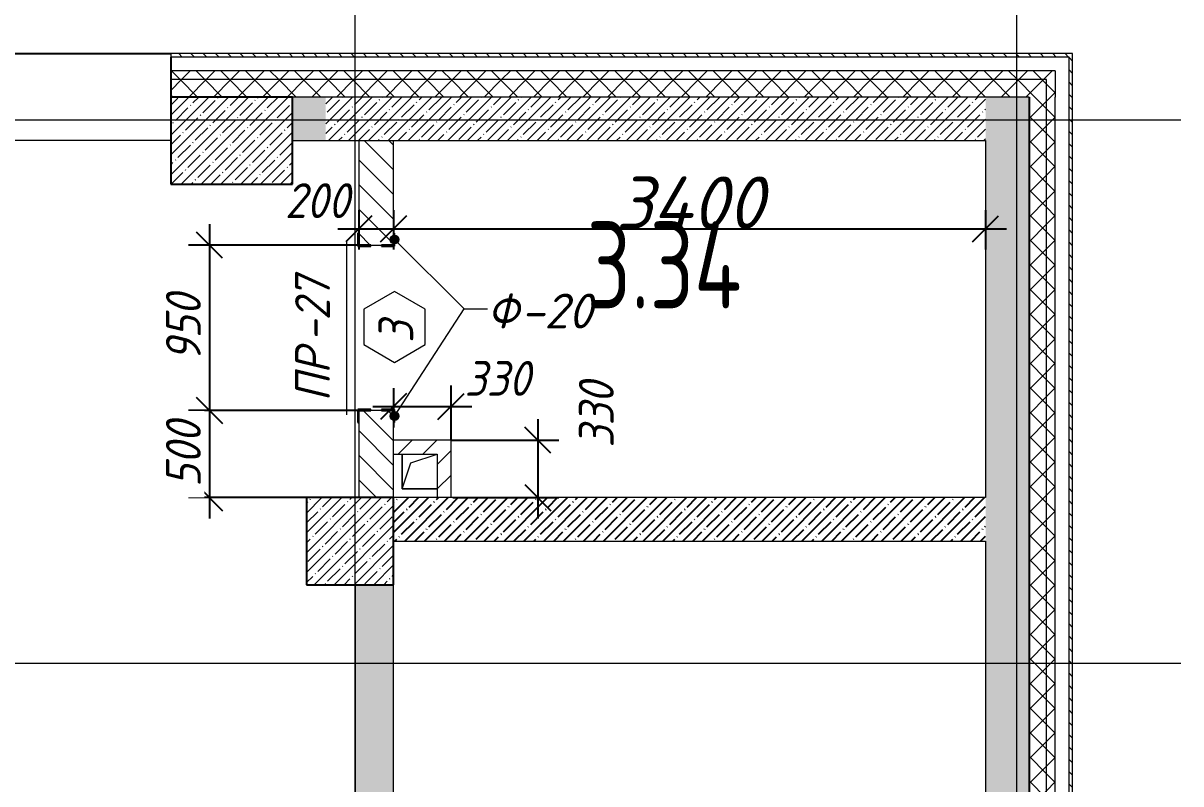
# Model space of a CAD drawing. Header units: millimetres. Extents: x 12986 to 523328, y -9759 to 30092.
# Drawn here: x 514733 to 521382, y 13587 to 17955 of the extents above; entities that cross this region are included whole.
import ezdxf

# ---------------------------------------------------------------- set-up
doc = ezdxf.new("R2010")
doc.units = ezdxf.units.MM
for name, color, linetype, lineweight in [('A-ANNO-DIMS', 7, 'Continuous', 9), ('A-AREA-IDEN', 7, 'Continuous', 9), ('A-DETL', 7, 'Continuous', 9), ('A-DOOR-IDEN', 7, 'Continuous', 9), ('A-FLOR', 7, 'Continuous', 9), ('A-GENM', 7, 'Continuous', 9), ('A-GENM-1', 7, 'Continuous', 25), ('A-GENM-IDEN', 7, 'Continuous', 9), ('A-WALL', 7, 'Continuous', 5), ('A-WALL-1', 7, 'Continuous', 25), ('A-WALL-FNSH-1', 7, 'Continuous', 9), ('A-WALL-FNSH-2', 7, 'Continuous', 5), ('A-WALL-PATT-1', 7, 'Continuous', 5), ('A-WALL-PATT-3', 250, 'Continuous', 5), ('I-WALL', 7, 'Continuous', 5), ('S-COLS', 7, 'Continuous', 9), ('S-COLS-1', 7, 'Continuous', 5), ('S-COLS-2', 7, 'Continuous', 25), ('Оси-1', 7, 'Continuous', 20)]:
    doc.layers.add(name, color=color, linetype=linetype, lineweight=lineweight)
for name, color, linetype, lineweight, true_color in [('A-WALL-3', 7, 'Continuous', 5, 0x000000), ('A-WALL-FNSH-3', 7, 'Continuous', 13, 0x008000), ('A-WALL-PATT-2', 7, 'Continuous', 5, 0xce0000)]:
    doc.layers.add(name, color=color, linetype=linetype, lineweight=lineweight, true_color=true_color)
doc.styles.add('ISOCPEUR_I_2', font='isocpeui.ttf', dxfattribs={"height": 300})
doc.styles.add('ISOCPEUR_I_3', font='isocpeui.ttf', dxfattribs={"width": 0.9, "height": 200})
doc.styles.add('ISOCPEUR_I_4', font='isocpeui.ttf', dxfattribs={"width": 0.9, "height": 300})
doc.styles.add('СПДС', font='ГОСТ тип А.ttf', dxfattribs={"width": 0.9})
doc.dimstyles.new('ISO-2_0_0_9К_СРЕДНИЙ_1', dxfattribs={"dimscale": 304.8, "dimtxt": 199.196235, "dimasz": 0.492126, "dimexe": 0.393701, "dimexo": 0, "dimgap": 0, "dimtad": 1, "dimdec": 0, "dimzin": 0, "dimdsep": 46, "dimtxsty": 'ISOCPEUR_I_3', "dimblk1": 'OBLIQUE', "dimblk2": 'OBLIQUE', "dimsah": 1, "dimcen": 0.09, "dimdle": 0.393701, "dimazin": 0, "dimtfac": 1, "dimtdec": 4, "dimtix": 1, "dimtmove": 2, "dimatfit": 3, "dimfxl": 1, "dimtvp": 1, "dimtolj": 1, "dimtzin": 0, "dimarcsym": 2})
doc.dimstyles.new('ISO-2_0_0_9К_СРЕДНИЙ_2', dxfattribs={"dimscale": 304.8, "dimtxt": 199.196235, "dimasz": 0.492126, "dimexe": 0.393701, "dimexo": 0, "dimgap": 0, "dimtad": 1, "dimdec": 0, "dimzin": 0, "dimdsep": 46, "dimtxsty": 'ISOCPEUR_I_2', "dimblk1": 'OBLIQUE', "dimblk2": 'OBLIQUE', "dimsah": 1, "dimcen": 0.09, "dimdle": 0.393701, "dimazin": 0, "dimtfac": 1, "dimtdec": 4, "dimtix": 1, "dimtmove": 0, "dimatfit": 3, "dimfxl": 1, "dimtvp": 1, "dimtolj": 1, "dimtzin": 0, "dimarcsym": 2})
doc.dimstyles.new('ISO-2_0_0_9К_СРЕДНИЙ_ФОН', dxfattribs={"dimscale": 304.8, "dimtxt": 199.196235, "dimasz": 0.492126, "dimexe": 0.393701, "dimexo": 0, "dimgap": 0.164042, "dimtad": 1, "dimdec": 0, "dimdsep": 46, "dimtxsty": 'ISOCPEUR_I_3', "dimblk1": 'OBLIQUE', "dimblk2": 'OBLIQUE', "dimsah": 1, "dimcen": 0.09, "dimdle": 0.393701, "dimazin": 0, "dimtfac": 1, "dimtdec": 4, "dimtix": 1, "dimtmove": 1, "dimatfit": 3, "dimfxl": 1, "dimtvp": 1, "dimtfill": 1, "dimtolj": 1, "dimtzin": 0, "dimarcsym": 2})
pattern_1 = [(45, (395430.81, -3869.25), (-57.024626, 57.024626), []), (45, (395487.83, -3869.25), (-57.024626, 57.024626), [100.806, -20.161, 3.353, -16.808])]
pattern_2 = [(135, (395430.81, -3869.254), (-35.35534, -35.35534), [])]
pattern_3 = [(45, (395430.81, -3869.25), (-70.71068, 70.71068), []), (135, (395430.81, -3869.25), (-70.71068, -70.71068), [])]
pattern_4 = [(45, (395430.81, -3869.25), (-70.71068, 70.71068), [])]

# ---------------------------------------------------------------- blocks, each defined once
blk = doc.blocks.new('AR_Отверстие прямоугольное _в плите_ - AR_Отверстие прямоугольное _в плите_-V31-АР1_1_Кладочный план 3 этажа')
at = {"layer": 'A-GENM'}
for p, q in [((-100, 100), (-100, -100)), ((-50, 50), (100, 100)), ((-100, -100), (-50, 50)), ((-100, -100), (100, -100))]:
    blk.add_line(p, q, dxfattribs=at)
blk = doc.blocks.new('Колонна_Несущая_Прямоугольное сечение - Вн_ЖБ_500х500-V115-АР1_1_Кладочный план 3 этажа')
at = {"layer": 'S-COLS-1'}
h = blk.add_hatch(dxfattribs=at)
h.set_pattern_fill('FP_104', color=256, style=0, pattern_type=2)
h.set_pattern_definition([(45, (-121180, -18850), (-57.024626, 57.024626), []), (45, (-121122.975, -18850), (-57.024626, 57.024626), [100.806, -20.161, 3.353, -16.808])])
h.paths.add_polyline_path([(-250, -250), (250, -250), (250, 250), (-250, 250)], flags=0)
at = {"layer": 'S-COLS-2'}
for p, q in [((250, 250), (-250, 250)), ((-250, 250), (-250, -250)), ((250, -250), (250, 250)), ((-250, -250), (250, -250))]:
    blk.add_line(p, q, dxfattribs=at)
blk = doc.blocks.new('Колонна_Несущая_Прямоугольное сечение - 700х500-29565353-АР1_1_Кладочный план 3 этажа')
at = {"layer": 'S-COLS-1'}
h = blk.add_hatch(dxfattribs=at)
h.set_pattern_fill('FP_105', color=256, style=0, pattern_type=2)
h.set_pattern_definition([(45, (-120500, -21150), (-57.024626, 57.024626), []), (45, (-120442.975, -21150), (-57.024626, 57.024626), [100.806, -20.161, 3.353, -16.808])])
h.paths.add_polyline_path([(-350, -250), (350, -250), (350, 250), (-350, 250), (-350, -198.4)], flags=0)
at = {"layer": 'S-COLS-2'}
for p, q in [((350, 250), (-350, 250)), ((-350, 250), (-350, -250)), ((350, -250), (350, 250)), ((-350, -250), (350, -250))]:
    blk.add_line(p, q, dxfattribs=at)
blk = doc.blocks.new('Фахверк_СКБ_Уголок - Ф-20_200х3960 h-28533880-АР1_1_Кладочный план 3 этажа')
at = {"layer": 'A-GENM-1'}
for p, q in [((200, 156), (125, 156)), ((125, 156), (125, 81)), ((131, 81), (131, 150)), ((131, 150), (200, 150)), ((200, 150), (200, 156)), ((125, 81), (131, 81)), ((131, 19), (125, 19)), ((125, 19), (125, -56)), ((131, -50), (131, 19)), ((125, -56), (200, -56)), ((200, -50), (131, -50)), ((200, -56), (200, -50))]:
    blk.add_line(p, q, dxfattribs=at)
blk = doc.blocks.new('_Oblique')
at = {"color": 0, "linetype": 'ByBlock', "lineweight": -2}
blk.add_line((-0.5, -0.5), (0.5, 0.5), dxfattribs=at)
blk = doc.blocks.new('*D3605')
at = {"layer": 'A-ANNO-DIMS', "color": 0, "lineweight": -2, "transparency": 16777216}
for p, q in [((516660.8, 16880.8), (516660.8, 16654.7)), ((516860.8, 16880.8), (516860.8, 16654.7)), ((516540.8, 16774.7), (516980.8, 16774.7))]:
    blk.add_line(p, q, dxfattribs=at)
at = {"layer": 'Defpoints', "color": 0, "transparency": 16777216}
for p in [(516660.8, 16880.8), (516860.8, 16880.8), (516860.8, 16774.7)]:
    blk.add_point(p, dxfattribs=at)
at = {"layer": 'A-ANNO-DIMS', "color": 0, "lineweight": -2, "transparency": 16777216, "xscale": 150, "yscale": 150, "zscale": 150, "rotation": 180}
blk.add_blockref('_Oblique', (516660.8, 16774.7), dxfattribs=at)
at = {"layer": 'A-ANNO-DIMS', "color": 0, "lineweight": -2, "transparency": 16777216, "xscale": 150, "yscale": 150, "zscale": 150}
blk.add_blockref('_Oblique', (516860.8, 16774.7), dxfattribs=at)
at = {"layer": 'A-ANNO-DIMS', "color": 0, "transparency": 16777216, "insert": (516237, 17036), "char_height": 200, "width": 455.087, "attachment_point": 1, "line_spacing_factor": 1.149209, "style": 'ISOCPEUR_I_3'}
blk.add_mtext('\\A1;200', dxfattribs=at)
blk = doc.blocks.new('*D3606')
at = {"layer": 'A-ANNO-DIMS', "color": 0, "lineweight": -2, "transparency": 16777216}
for p, q in [((516860.8, 16880.8), (516860.8, 16654.7)), ((520260.8, 16880.8), (520260.8, 16654.7)), ((516740.8, 16774.7), (520380.8, 16774.7))]:
    blk.add_line(p, q, dxfattribs=at)
at = {"layer": 'Defpoints', "color": 0, "transparency": 16777216}
for p in [(516860.8, 16880.8), (520260.8, 16880.8), (520260.8, 16774.7)]:
    blk.add_point(p, dxfattribs=at)
at = {"layer": 'A-ANNO-DIMS', "color": 0, "lineweight": -2, "transparency": 16777216, "xscale": 150, "yscale": 150, "zscale": 150, "rotation": 180}
blk.add_blockref('_Oblique', (516860.8, 16774.7), dxfattribs=at)
at = {"layer": 'A-ANNO-DIMS', "color": 0, "lineweight": -2, "transparency": 16777216, "xscale": 150, "yscale": 150, "zscale": 150}
blk.add_blockref('_Oblique', (520260.8, 16774.7), dxfattribs=at)
at = {"layer": 'A-ANNO-DIMS', "color": 0, "transparency": 16777216, "insert": (518560.8, 16924.7), "char_height": 300, "width": 625.17, "attachment_point": 5, "style": 'ISOCPEUR_I_2'}
blk.add_mtext('\\A1;3400', dxfattribs=at)
blk = doc.blocks.new('AAR_СКБ_Марка_Двери_Перемычка и проем - Марка перемычки и проема-25306769-АР1_1_Кладочный план 3 этажа')
at = {"layer": 'A-DOOR-IDEN'}
for p, q in [((-5, 0), (5, 0)), ((-0.968, -0.984), (-1.986, -2.747)), ((1.067, -0.984), (-0.968, -0.984)), ((2.085, -2.747), (1.067, -0.984)), ((-1.986, -2.747), (-0.968, -4.509)), ((1.067, -4.509), (2.085, -2.747)), ((-0.968, -4.509), (1.067, -4.509))]:
    blk.add_line(p, q, dxfattribs=at)
blk = doc.blocks.new('*D3846')
at = {"layer": 'A-ANNO-DIMS', "color": 0, "lineweight": -2, "transparency": 16777216}
for p, q in [((517689.8, 15680.7), (517689.8, 15110.7)), ((517190.8, 15560.7), (517809.8, 15560.7)), ((517202, 15230.7), (517809.8, 15230.7))]:
    blk.add_line(p, q, dxfattribs=at)
at = {"layer": 'Defpoints', "color": 0, "transparency": 16777216}
for p in [(517190.8, 15560.7), (517202, 15230.7), (517689.8, 15230.7)]:
    blk.add_point(p, dxfattribs=at)
at = {"layer": 'A-ANNO-DIMS', "color": 0, "lineweight": -2, "transparency": 16777216, "xscale": 150, "yscale": 150, "zscale": 150}
for p, rotation in [((517689.8, 15560.7), 90), ((517689.8, 15230.7), 270)]:
    blk.add_blockref('_Oblique', p, dxfattribs=dict(at, rotation=rotation))
at = {"layer": 'A-ANNO-DIMS', "color": 0, "transparency": 16777216, "insert": (517925.2, 15518.2), "char_height": 200, "width": 455.087, "attachment_point": 1, "rotation": 90, "line_spacing_factor": 1.149209, "style": 'ISOCPEUR_I_3'}
blk.add_mtext('\\A1;330', dxfattribs=at)
blk = doc.blocks.new('*D3847')
at = {"layer": 'A-ANNO-DIMS', "color": 0, "lineweight": -2, "transparency": 16777216}
for p, q in [((515803.5, 16800.7), (515803.5, 15610.7)), ((516660.8, 16680.7), (515683.5, 16680.7)), ((516652.8, 15730.7), (515683.5, 15730.7))]:
    blk.add_line(p, q, dxfattribs=at)
at = {"layer": 'Defpoints', "color": 0, "transparency": 16777216}
for p in [(516660.8, 16680.7), (515803.5, 15730.7), (516652.8, 15730.7)]:
    blk.add_point(p, dxfattribs=at)
at = {"layer": 'A-ANNO-DIMS', "color": 0, "lineweight": -2, "transparency": 16777216, "xscale": 150, "yscale": 150, "zscale": 150}
for p, rotation in [((515803.5, 16680.7), 90), ((515803.5, 15730.7), 270)]:
    blk.add_blockref('_Oblique', p, dxfattribs=dict(at, rotation=rotation))
at = {"layer": 'A-ANNO-DIMS', "color": 0, "transparency": 16777216, "insert": (515653.5, 16205.7), "char_height": 200, "width": 455.087, "attachment_point": 5, "rotation": 90, "style": 'ISOCPEUR_I_3', "bg_fill": 3, "box_fill_scale": 1.1, "bg_fill_color": 256, "bg_fill_true_color": 13158600, "bg_fill_transparency": 0}
blk.add_mtext('\\A1;950', dxfattribs=at)
blk = doc.blocks.new('*D3848')
at = {"layer": 'A-ANNO-DIMS', "color": 0, "lineweight": -2, "transparency": 16777216}
for p, q in [((515803.5, 15850.7), (515803.5, 15110.7)), ((516652.8, 15730.7), (515683.5, 15730.7)), ((516360.8, 15230.7), (515683.5, 15230.7))]:
    blk.add_line(p, q, dxfattribs=at)
at = {"layer": 'Defpoints', "color": 0, "transparency": 16777216}
for p in [(516652.8, 15730.7), (516360.8, 15230.7)]:
    blk.add_point(p, dxfattribs=at)
at = {"layer": 'A-ANNO-DIMS', "color": 0, "lineweight": -2, "transparency": 16777216, "xscale": 150, "yscale": 150, "zscale": 150}
for p, rotation in [((515803.5, 15730.7), 90), ((515803.5, 15230.7), 270)]:
    blk.add_blockref('_Oblique', p, dxfattribs=dict(at, rotation=rotation))
at = {"layer": 'A-ANNO-DIMS', "color": 0, "transparency": 16777216, "insert": (515653.5, 15480.7), "char_height": 200, "width": 455.087, "attachment_point": 5, "rotation": 90, "style": 'ISOCPEUR_I_3', "bg_fill": 3, "box_fill_scale": 1.1, "bg_fill_color": 256, "bg_fill_true_color": 13158600, "bg_fill_transparency": 0}
blk.add_mtext('\\A1;500', dxfattribs=at)
at = {"layer": 'Defpoints', "color": 0, "transparency": 16777216}
blk.add_point((515803.5, 15230.7), dxfattribs=at)
blk = doc.blocks.new('*D3849')
at = {"layer": 'A-ANNO-DIMS', "color": 0, "lineweight": -2, "transparency": 16777216}
for p, q in [((516860.8, 15860), (516860.8, 15633.9)), ((517190.8, 15560.7), (517190.8, 15873.9)), ((516740.8, 15753.9), (517310.8, 15753.9))]:
    blk.add_line(p, q, dxfattribs=at)
at = {"layer": 'Defpoints', "color": 0, "transparency": 16777216}
for p in [(516860.8, 15860), (517190.8, 15753.9), (517190.8, 15560.7)]:
    blk.add_point(p, dxfattribs=at)
at = {"layer": 'A-ANNO-DIMS', "color": 0, "lineweight": -2, "transparency": 16777216, "xscale": 150, "yscale": 150, "zscale": 150, "rotation": 180}
blk.add_blockref('_Oblique', (516860.8, 15753.9), dxfattribs=at)
at = {"layer": 'A-ANNO-DIMS', "color": 0, "lineweight": -2, "transparency": 16777216, "xscale": 150, "yscale": 150, "zscale": 150}
blk.add_blockref('_Oblique', (517190.8, 15753.9), dxfattribs=at)
at = {"layer": 'A-ANNO-DIMS', "color": 0, "transparency": 16777216, "insert": (517268.6, 16015.2), "char_height": 200, "width": 455.087, "attachment_point": 1, "line_spacing_factor": 1.149209, "style": 'ISOCPEUR_I_3'}
blk.add_mtext('\\A1;330', dxfattribs=at)

msp = doc.modelspace()

# ---------------------------------------------------------------- hatches: boundary and pattern name
h = msp.add_hatch()
h.set_pattern_fill('FP_4', color=256, style=0, pattern_type=2)
h.set_pattern_definition(pattern_1)
h.paths.add_polyline_path([(518923.74261, 14980.74641), (520260.80855, 14980.74641), (520260.80855, 15230.74641), (516860.80854, 15230.74641), (516860.80854, 14980.74641)], flags=0)
h = msp.add_hatch()
h.set_pattern_fill('FP_4', color=256, style=0, pattern_type=2)
h.set_pattern_definition(pattern_1)
h.paths.add_polyline_path([(516640.80855, 6510.74642), (516860.80855, 6510.74642), (516860.80855, 6930.74642), (516640.80855, 6930.74642)], flags=0)
h.paths.add_polyline_path([(516640.80855, 8380.74642), (516860.80855, 8380.74642), (516860.80854, 9530.74642), (516640.80855, 9530.74642), (516640.80855, 8502.53507)], flags=0)
h.paths.add_polyline_path([(516807.81585, 10030.74642), (516860.80854, 10030.74642), (516860.80854, 14730.74641), (516640.80855, 14730.74641), (516640.80855, 10030.74642)], flags=0)
at = {"layer": 'A-GENM-IDEN'}
h = msp.add_hatch(color=256, dxfattribs=at)
edge = h.paths.add_edge_path(flags=0)
edge.add_arc((516866.80855, 16712.24642), 25, 0, 360)
h = msp.add_hatch(color=256, dxfattribs=at)
edge = h.paths.add_edge_path(flags=0)
edge.add_arc((516866.80855, 15699.27884), 25, 0, 360)
at = {"layer": 'A-WALL-PATT-1'}
h = msp.add_hatch(dxfattribs=at)
h.set_pattern_fill('FP_1', color=256, style=0, pattern_type=2)
h.set_pattern_definition([(135, (395430.81, -3869.25), (-70.71068, -70.71068), [])])
h.paths.add_polyline_path([(516660.80855, 15230.74641), (516860.80854, 15230.74643), (516860.77612, 15730.74642), (516660.80855, 15730.74642), (516660.80855, 15530.77884)], flags=0)
h.paths.add_polyline_path([(516860.80855, 16680.74642), (516860.80855, 17280.74642), (516660.80855, 17280.74642), (516660.80855, 16680.74642), (516791.80855, 16680.74642)], flags=0)
at = {"layer": 'A-WALL-PATT-2'}
h = msp.add_hatch(dxfattribs=at)
h.set_pattern_fill('FP_3', color=256, style=0, pattern_type=2)
h.set_pattern_definition(pattern_2)
h.paths.add_polyline_path([(516216.04229, 17760.74642), (520760.80855, 17760.74642), (520760.80855, 17780.74642), (515581.02551, 17780.74642), (515581.02551, 17760.74642)], flags=0)
h.paths.add_polyline_path([(508980.80857, 17760.74642), (510131.25724, 17760.74642), (510131.25724, 17780.74642), (508980.80857, 17780.74642)], flags=0)
h.paths.add_polyline_path([(502280.59161, 17760.74642), (502281.25724, 17760.74642), (502280.59161, 17780.74642)], flags=0)
h.paths.add_polyline_path([(500081.02551, 17760.74642), (500081.02551, 17780.74642), (498880.80854, 17780.74642), (498880.80854, 17760.74642), (499969.84039, 17760.74642)], flags=0)
h.paths.add_polyline_path([(504481.25724, 17760.74642), (504481.25724, 17780.74642), (503181.25724, 17780.74642), (503181.25724, 17760.74642)], flags=0)
h.paths.add_polyline_path([(496580.80854, 17760.74642), (496580.80854, 17780.74642), (492020.80855, 17780.74642), (492020.80855, 17760.74642)], flags=0)
h = msp.add_hatch(dxfattribs=at)
h.set_pattern_fill('FP_3', color=256, style=0, pattern_type=2)
h.set_pattern_definition(pattern_2)
h.paths.add_polyline_path([(520740.80855, -4219.25358), (520760.80855, -4219.25358), (520760.80855, 3850.74662), (520740.80855, 3850.74662), (520740.80855, -4199.25358)], flags=0)
h.paths.add_polyline_path([(520760.80855, 9250.74651), (520760.80855, 17760.74642), (520740.80855, 17760.74642), (520740.80855, 9250.74651)], flags=0)
h = msp.add_hatch(dxfattribs=at)
h.set_pattern_fill('FP_2', color=256, style=0, pattern_type=2)
h.set_pattern_definition(pattern_3)
h.paths.add_polyline_path([(508980.80857, 17630.74642), (510131.25724, 17630.74642), (510131.25724, 17680.74642), (508980.80857, 17680.74642)], flags=0)
h.paths.add_polyline_path([(520660.80855, 17630.74642), (520660.80855, 17680.74642), (515581.02551, 17680.74642), (515581.02551, 17630.74642), (520610.80855, 17630.74642)], flags=0)
h.paths.add_polyline_path([(503181.25724, 17630.74642), (504481.25724, 17630.74642), (504481.25724, 17680.74642), (503181.25724, 17680.74642)], flags=0)
h.paths.add_polyline_path([(492020.80855, 17630.74642), (496580.80854, 17630.74642), (496580.80854, 17680.74642), (492020.80855, 17680.74642)], flags=0)
h.paths.add_polyline_path([(498880.80854, 17630.74642), (500081.02551, 17630.74642), (500081.02551, 17680.74642), (498880.80854, 17680.74642)], flags=0)
h = msp.add_hatch(dxfattribs=at)
h.set_pattern_fill('FP_2', color=256, style=0, pattern_type=2)
h.set_pattern_definition(pattern_3)
h.paths.add_polyline_path([(520610.80855, 17530.74642), (520610.80855, 17630.74642), (515581.02551, 17630.74642), (515581.02551, 17530.74642), (520510.80855, 17530.74642)], flags=0)
h.paths.add_polyline_path([(508980.80857, 17530.74642), (510131.25724, 17530.74642), (510131.25724, 17630.74642), (508980.80857, 17630.74642)], flags=0)
h.paths.add_polyline_path([(514680.80855, 17530.74642), (514681.02551, 17530.74642), (514680.80855, 17630.74642)], flags=0)
h.paths.add_polyline_path([(504481.25724, 17530.74642), (504481.25724, 17630.74642), (503181.25724, 17630.74642), (503181.25724, 17530.74642)], flags=0)
h.paths.add_polyline_path([(502280.59161, 17530.74642), (502281.25724, 17530.74642), (502280.59161, 17630.74642)], flags=0)
h.paths.add_polyline_path([(499969.84039, 17530.74642), (500012.02551, 17530.74642), (500012.02551, 17536.74642), (500081.02551, 17536.74642), (500081.02551, 17630.74642), (498880.80854, 17630.74642), (498881.33027, 17536.74642), (498949.80854, 17536.49538), (498949.80854, 17530.74642)], flags=0)
h.paths.add_polyline_path([(496010.80855, 17530.74642), (496511.80854, 17530.74642), (496511.80854, 17536.74642), (496580.80854, 17536.74642), (496580.80854, 17630.74642), (492020.80855, 17630.74642), (492020.80855, 17530.74642)], flags=0)
h = msp.add_hatch(dxfattribs=at)
h.set_pattern_fill('FP_2', color=256, style=0, pattern_type=2)
h.set_pattern_definition(pattern_3)
h.paths.add_polyline_path([(520610.80855, -4119.25358), (520660.80855, -4119.25358), (520660.80855, 3850.74662), (520610.80855, 3850.74662), (520610.80855, -4069.25358)], flags=0)
h.paths.add_polyline_path([(520660.80855, 9250.74651), (520660.80855, 17630.74642), (520610.80855, 17630.74642), (520610.80855, 9250.74651)], flags=0)
h = msp.add_hatch(dxfattribs=at)
h.set_pattern_fill('FP_4', color=256, style=0, pattern_type=2)
h.set_pattern_definition(pattern_1)
h.paths.add_polyline_path([(512431.25724, 17280.74642), (512431.04028, 17530.74642), (511531.25724, 17530.74642), (511531.25724, 17280.74642), (512154.49182, 17280.74642)], flags=0)
h.paths.add_polyline_path([(508980.80857, 17280.74642), (510131.25724, 17280.74642), (510131.25724, 17530.74642), (508980.80857, 17530.74642)], flags=0)
h.paths.add_polyline_path([(516470.80855, 17280.74642), (516470.80855, 17530.74642), (516280.80855, 17530.74642), (516280.80855, 17280.74642)], flags=0)
h.paths.add_polyline_path([(514681.02551, 17280.74642), (514680.80855, 17530.74642), (513331.25724, 17530.74642), (513331.25724, 17280.74642), (513508.34197, 17280.74642)], flags=0)
h.paths.add_polyline_path([(505780.80854, 17280.74642), (505780.80854, 17530.74642), (505381.25724, 17530.74642), (505381.25724, 17280.74642), (505385.24102, 17280.74642)], flags=0)
h.paths.add_polyline_path([(506480.80854, 17280.74642), (506680.80857, 17280.74642), (506680.59161, 17530.74642), (506480.80854, 17530.74642), (506480.80854, 17492.30691)], flags=0)
h.paths.add_polyline_path([(502281.25724, 17280.74642), (502280.59161, 17530.74642), (501480.80855, 17530.74642), (501480.80855, 17280.74642)], flags=0)
h.paths.add_polyline_path([(504481.25724, 17280.74642), (504481.25724, 17530.74642), (503181.25724, 17530.74642), (503181.25724, 17280.74642)], flags=0)
h = msp.add_hatch(dxfattribs=at)
h.set_pattern_fill('FP_4', color=256, style=0, pattern_type=2)
h.set_pattern_definition(pattern_1)
h.paths.add_polyline_path([(520260.80855, 17280.74642), (520260.80855, 17530.74642), (516470.80855, 17530.74642), (516470.80855, 17280.74642), (518923.74261, 17280.74642)], flags=0)
h = msp.add_hatch(dxfattribs=at)
h.set_pattern_fill('FP_4', color=256, style=0, pattern_type=2)
h.set_pattern_definition(pattern_1)
h.paths.add_polyline_path([(520510.80855, 6730.74642), (520510.80855, 6950.74651), (520260.80855, 6950.74651), (520260.80855, 6730.74642)], flags=0)
h.paths.add_polyline_path([(520260.80855, 9250.74651), (520510.80855, 9250.74651), (520510.80855, 17530.74642), (520260.80855, 17530.74642), (520260.80855, 14222.381)], flags=0)
h = msp.add_hatch(dxfattribs=at)
h.set_pattern_fill('FP_2', color=256, style=0, pattern_type=2)
h.set_pattern_definition(pattern_3)
h.paths.add_polyline_path([(520510.80855, -4069.25358), (520610.80855, -4069.25358), (520610.80855, 3850.74662), (520510.80855, 3850.74662), (520510.80855, -3969.25358)], flags=0)
h.paths.add_polyline_path([(520510.80855, 9250.74651), (520610.80855, 9250.74651), (520610.80855, 17530.74642), (520510.80855, 17530.74642), (520510.80855, 14222.381)], flags=0)
at = {"layer": 'A-WALL-PATT-3'}
h = msp.add_hatch(dxfattribs=at)
h.set_pattern_fill('FP_5', color=256, style=0, pattern_type=2)
h.set_pattern_definition(pattern_4)
h.paths.add_polyline_path([(517190.80855, 15480.74641), (517190.80855, 15560.74641), (516860.80855, 15560.74641), (516860.80855, 15480.74641), (517110.80855, 15480.74641)], flags=0)
h = msp.add_hatch(dxfattribs=at)
h.set_pattern_fill('FP_5', color=256, style=0, pattern_type=2)
h.set_pattern_definition(pattern_4)
h.paths.add_polyline_path([(517190.80855, 15230.74641), (517190.80855, 15480.74641), (517110.80855, 15480.74641), (517110.80855, 15230.74641)], flags=0)

# ---------------------------------------------------------------- linework, layer by layer
at = {"layer": 'A-DETL'}
for p, q in [((520660.80855, 17680.74642), (515581.02551, 17680.74642)), ((520660.80855, 9250.74651), (520660.80855, 17530.74642))]:
    msp.add_line(p, q, dxfattribs=at)
at = {"layer": 'A-FLOR'}
for p, q in [((516910.80855, 15280.74647), (516910.80855, 15480.74641)), ((517110.80855, 15280.74647), (516910.80855, 15280.74647))]:
    msp.add_line(p, q, dxfattribs=at)
at = {"layer": 'A-GENM-IDEN'}
for p, q in [((516866.80855, 16712.24642), (517266.40199, 16314.75817)), ((516866.80855, 15699.27884), (517266.40199, 16314.75817)), ((517266.40199, 16314.75817), (517400.01074, 16314.75817)), ((517266.40199, 16314.75817), (517400.01074, 16314.75817))]:
    msp.add_line(p, q, dxfattribs=at)
for centre in [(516866.80855, 16712.24642), (516866.80855, 15699.27884)]:
    msp.add_circle(centre, 25, dxfattribs=at)
at = {"layer": 'A-WALL'}
for p, q in [((520740.80855, 17760.74642), (515581.02551, 17760.74642)), ((520740.80855, 9250.74651), (520740.80855, 17760.74642)), ((520610.80855, 17630.74642), (515581.02551, 17630.74642)), ((520610.80855, 9250.74651), (520610.80855, 17630.74642)), ((520660.80855, 17680.74642), (520660.80855, 17530.74642))]:
    msp.add_line(p, q, dxfattribs=at)
at = {"layer": 'A-WALL-1'}
for p, q in [((514681.02551, 17780.74642), (515581.02551, 17780.74642)), ((515581.02551, 17760.74642), (515581.02551, 17530.74642)), ((520510.80855, 17530.74642), (520510.80855, 17530.74642)), ((520510.80855, 17530.74642), (520510.80855, 5119.74662))]:
    msp.add_line(p, q, dxfattribs=at)
at = {"layer": 'A-WALL-3'}
for p, q in [((520510.80855, 17530.74642), (516280.80855, 17530.74642)), ((520510.80855, 9250.74651), (520510.80855, 17530.74642)), ((516280.80855, 17280.74642), (520260.80855, 17280.74642)), ((520260.80855, 17280.74642), (520260.80855, 15230.74641)), ((520260.80855, 15230.74641), (516860.80854, 15230.74641)), ((516860.80854, 14980.74641), (520260.80855, 14980.74641)), ((520260.80855, 14980.74641), (520260.80855, 9250.74651)), ((516640.80855, 14730.74641), (516640.80855, 10030.74642)), ((516860.80855, 10030.74642), (516860.80855, 14730.74641))]:
    msp.add_line(p, q, dxfattribs=at)
at = {"layer": 'A-WALL-FNSH-1'}
for p, q in [((520760.80855, 17780.74642), (515581.02551, 17780.74642)), ((515581.02551, 17780.74642), (515581.02551, 17760.74642)), ((520760.80855, 9250.74651), (520760.80855, 17780.74642))]:
    msp.add_line(p, q, dxfattribs=at)
at = {"layer": 'A-WALL-FNSH-2'}
for p, q in [((516660.80855, 17280.74642), (516660.80855, 16749.74642)), ((516860.80855, 16749.74642), (516860.80855, 17280.74642)), ((516729.80855, 16680.74642), (516791.80855, 16680.74642)), ((516791.80855, 15730.74642), (516729.80855, 15730.74642)), ((516660.80855, 15661.77884), (516660.80855, 15230.74641)), ((516860.80855, 15230.74641), (516860.80855, 15661.77884))]:
    msp.add_line(p, q, dxfattribs=at)
at = {"layer": 'A-WALL-FNSH-3'}
for p, q in [((517190.80855, 15560.74641), (516860.80855, 15560.74641)), ((517190.80855, 15230.74641), (517190.80855, 15560.74641)), ((516860.80855, 15480.74641), (517110.80855, 15480.74641)), ((517110.80855, 15480.74641), (517110.80855, 15230.74641))]:
    msp.add_line(p, q, dxfattribs=at)
at = {"layer": 'I-WALL'}
msp.add_line((515580.80855, 17280.74642), (514681.02551, 17280.74642), dxfattribs=at)
at = {"layer": 'Оси-1'}
for p, q in [((516640.80852, -8019.25359), (516640.80852, 24767.68957)), ((520440.80852, -8019.25359), (520440.80852, 24767.68957)), ((389220.80855, 17400.74641), (521382.43658, 17400.74641)), ((389220.80855, 14280.74648), (521382.43658, 14280.74648))]:
    msp.add_line(p, q, dxfattribs=at)

# ---------------------------------------------------------------- block references
at = {"layer": 'A-DOOR-IDEN', "xscale": 99.99999999999993, "yscale": 99.99999999999993, "zscale": 99.99999999999993, "rotation": 89.99999999999977}
msp.add_blockref('AAR_СКБ_Марка_Двери_Перемычка и проем - Марка перемычки и проема-25306769-АР1_1_Кладочный план 3 этажа', (516591.36353, 16205.74642), dxfattribs=at)
at = {"layer": 'A-GENM'}
msp.add_blockref('AR_Отверстие прямоугольное _в плите_ - AR_Отверстие прямоугольное _в плите_-V31-АР1_1_Кладочный план 3 этажа', (517010.80855, 15380.74647), dxfattribs=at)
at = {"layer": 'A-GENM-1'}
for p, rotation in [((516810.80855, 16549.74642), 89.99999999999987), ((516710.80855, 15861.77884), 269.9999999999998)]:
    msp.add_blockref('Фахверк_СКБ_Уголок - Ф-20_200х3960 h-28533880-АР1_1_Кладочный план 3 этажа', p, dxfattribs=dict(at, rotation=rotation))
at = {"layer": 'S-COLS'}
for name, p in [('Колонна_Несущая_Прямоугольное сечение - 700х500-29565353-АР1_1_Кладочный план 3 этажа', (515930.80855, 17280.74642)), ('Колонна_Несущая_Прямоугольное сечение - Вн_ЖБ_500х500-V115-АР1_1_Кладочный план 3 этажа', (516610.80854, 14980.74641))]:
    msp.add_blockref(name, p, dxfattribs=at)

# ---------------------------------------------------------------- texts
at = {"layer": 'A-AREA-IDEN', "insert": (517969.50876, 16816.47622), "char_height": 500, "width": 1370.885625, "attachment_point": 1, "style": 'СПДС'}
msp.add_mtext('3.34', dxfattribs=at)
at = {"layer": 'A-DOOR-IDEN', "insert": (516774.0049, 16119.54789), "char_height": 200, "width": 158.734125, "attachment_point": 1, "rotation": 90, "style": 'ISOCPEUR_I_2'}
msp.add_mtext('\\fISOCPEUR|b0|i1|c204|p34|;\\W.9;3', dxfattribs=at)
at = {"layer": 'A-GENM-IDEN', "char_height": 200, "attachment_point": 1, "style": 'ISOCPEUR_I_2'}
for s, insert, width in [('\\fISOCPEUR|b0|i1|c204|p34|;\\W.9;Ф', (517400.01074, 16402.37275), 230.886), ('\\fISOCPEUR|b0|i1|c204|p34|;\\W.9;Ф', (517400.01074, 16402.37275), 230.886), ('-20', (517590.51074, 16402.37275), 476.202375), ('-20', (517590.51074, 16402.37275), 476.202375)]:
    msp.add_mtext(s, dxfattribs=dict(at, insert=insert, width=width))

# ---------------------------------------------------------------- dimensions: what is measured, and where the dimension line sits
at = {"layer": 'A-ANNO-DIMS'}
dim = msp.add_linear_dim(base=(520260.80855, 16774.6868), p1=(516860.80855, 16880.75282), p2=(520260.80855, 16880.75282), dimstyle='ISO-2_0_0_9К_СРЕДНИЙ_2', override={"dimpost": '<>', "dimfxl": 3400}, dxfattribs=at)
dim.commit()
dim.dimension.update_dxf_attribs({"geometry": '*D3606', "text_midpoint": (518560.80855, 16924.6868)})
for base, p1, p2, override, picture, middle in [((516860.80855, 16774.6868), (516660.80855, 16880.75282), (516860.80855, 16880.75282), {"dimpost": '<>', "dimfxl": 200}, '*D3605', (516464.58936, 16902.64462)), ((517190.80855, 15753.89259), (516860.80855, 15859.95861), (517190.80855, 15560.74641), {"dimpost": '<>', "dimfxl": 445.452511}, '*D3849', (517496.13003, 15881.85041))]:
    dim = msp.add_linear_dim(base=base, p1=p1, p2=p2, dimstyle='ISO-2_0_0_9К_СРЕДНИЙ_1', override=override, dxfattribs=at)
    dim.commit()
    dim.dimension.update_dxf_attribs({"geometry": picture, "text_midpoint": middle, "dimtype": 160})
dim = msp.add_linear_dim(base=(517689.7824, 15230.74641), p1=(517190.80855, 15560.74641), p2=(517201.96642, 15230.74641), angle=90, dimstyle='ISO-2_0_0_9К_СРЕДНИЙ_1', override={"dimpost": '<>', "dimfxl": 330.188579}, dxfattribs=at)
dim.commit()
dim.dimension.update_dxf_attribs({"geometry": '*D3846', "text_midpoint": (518058.54945, 15745.79137), "dimtype": 160, "text_rotation": 90})

# ---------------------------------------------------------------- next in the draw order: dimensions: what is measured, and where the dimension line sits
dim = msp.add_linear_dim(base=(515803.45391, 15730.74642), p1=(516660.80855, 16680.74642), p2=(516652.80855, 15730.74642), angle=90, dimstyle='ISO-2_0_0_9К_СРЕДНИЙ_ФОН', override={"dimpost": '<>', "dimfxl": 950.033684}, dxfattribs=at)
dim.commit()
dim.dimension.update_dxf_attribs({"geometry": '*D3847', "text_midpoint": (515653.45391, 16205.74642)})

# ---------------------------------------------------------------- next in the draw order: texts
at = {"layer": 'A-GENM-IDEN', "insert": (516295.19851, 16126.37753), "char_height": 200, "width": 529.11375, "attachment_point": 1, "rotation": 90, "style": 'ISOCPEUR_I_4'}
msp.add_mtext('-27', dxfattribs=at)

# ---------------------------------------------------------------- next in the draw order: dimensions: what is measured, and where the dimension line sits
at = {"layer": 'A-ANNO-DIMS'}
dim = msp.add_linear_dim(base=(515803.45391, 15230.74641), p1=(516652.80855, 15730.74642), p2=(516360.80854, 15230.74641), angle=90, dimstyle='ISO-2_0_0_9К_СРЕДНИЙ_ФОН', override={"dimpost": '<>', "dimfxl": 579.01987}, dxfattribs=at)
dim.commit()
dim.dimension.update_dxf_attribs({"geometry": '*D3848', "text_midpoint": (515653.45391, 15480.74641)})

# ---------------------------------------------------------------- next in the draw order: texts
at = {"layer": 'A-GENM-IDEN', "insert": (516295.19851, 15782.4192), "char_height": 200, "width": 416.8775, "attachment_point": 1, "rotation": 90, "style": 'ISOCPEUR_I_4'}
msp.add_mtext('ПР', dxfattribs=at)

doc.saveas('drawing.dxf')
